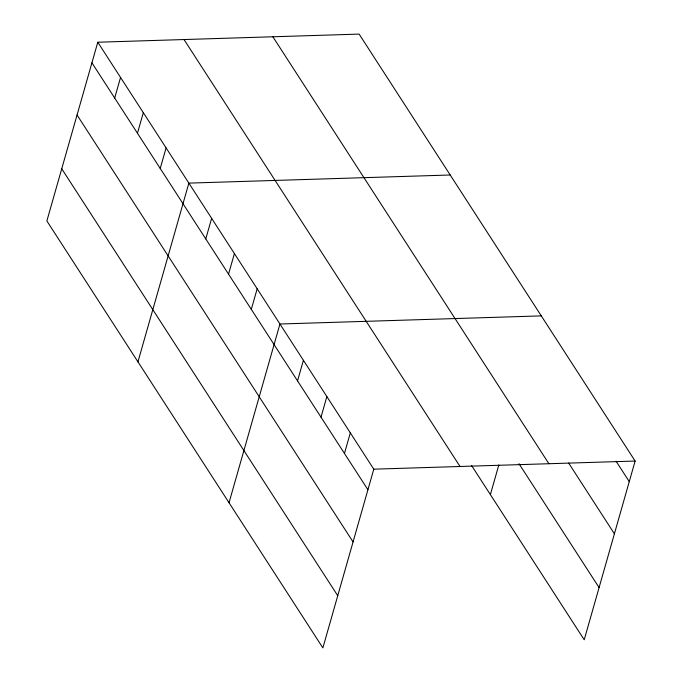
<?xml version="1.0" encoding="UTF-8"?>
<svg xmlns="http://www.w3.org/2000/svg" width="682" height="682" viewBox="0 0 682 682"><rect width="100%" height="100%" fill="white"/><g stroke="black" fill="none" stroke-linecap="round" stroke-linejoin="round"><path stroke-width="1.02" d="M97.782 42.224L46.87 220.959L322.876 647.9L373.787 469.173L97.782 42.224L359.124 34.1L635.13 461.041L584.218 639.776L471.594 465.55M114.687 98.029L120.552 77.45M137.457 133.246L143.322 112.675M160.227 168.471L166.093 147.892M137.952 361.844L188.863 183.117L450.205 174.993M205.768 238.922L211.633 218.342M228.538 274.138L234.403 253.568M251.308 309.364L257.174 288.784M229.033 502.736L279.944 324.01L541.286 315.885M297.54 380.88L303.405 360.301M321 417.171L326.866 396.592M344.461 453.453L350.326 432.882M490.375 494.612L498.832 464.936M373.787 469.173L635.13 461.041M616.11 461.262L629.273 481.62M568.626 463.001L614.405 533.81M272.877 36.785L548.891 463.726M518.976 463.666L599.086 587.586M184.021 39.547L460.035 466.488M91.917 62.804L367.922 489.744M77.049 114.994L353.063 541.934M61.73 168.761L337.743 595.71"/></g></svg>
